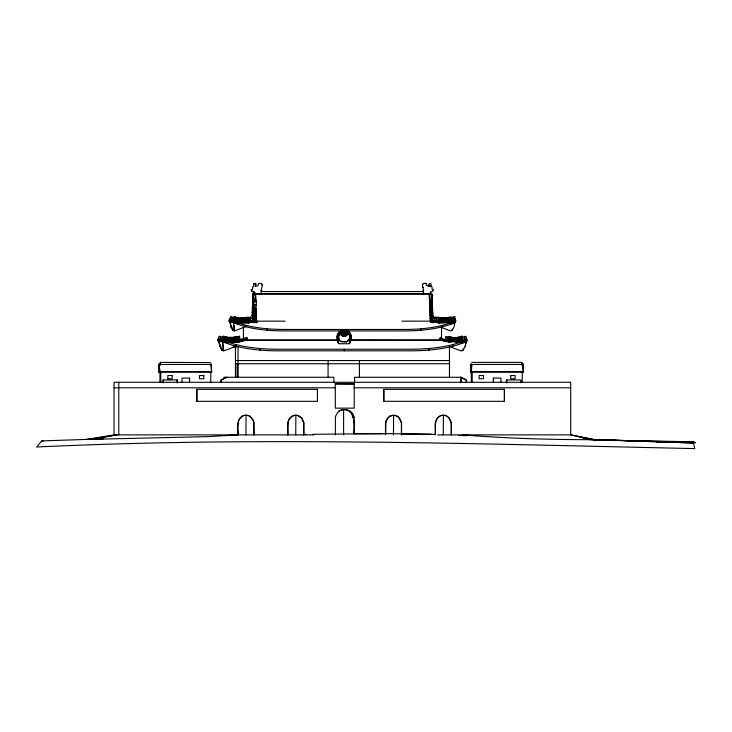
<?xml version="1.0" encoding="UTF-8"?>
<svg xmlns="http://www.w3.org/2000/svg" width="732" height="732" viewBox="0 0 732 732"><rect width="100%" height="100%" fill="white"/><g stroke="black" fill="none" stroke-linecap="round" stroke-linejoin="round"><path stroke-width="1.1" d="M354.215 383.852L354.224 408.145L335.293 408.145L335.283 383.852L354.261 383.925L335.283 383.852M254.59 320.149L255.889 319.692L256.658 320.323L256.831 322.62L254.095 322.62L255.001 322.29L254.553 320.415L255.001 322.29M254.727 321.705L256.319 321.028L256.831 322.29M430.608 322.327L433.344 322.656L432.438 322.327C433.17 320.772 430.791 320.515 430.617 321.741C430.709 324.532 430.215 311.85 430.526 321.019M432.438 322.327L432.264 320.442M432.447 321.741L432.2 321.064L433.161 321L433.344 322.656M252.613 301.804L252.723 297.622M253.51 301.566L253.629 297.622M252.732 297.842L252.833 293.999L253.766 293.596M431.981 297.869L432.081 294.026L431.175 294.026C428.046 288.966 429.894 303.936 429.702 305.601M252.485 305.573L252.604 301.566L253.977 301.566L253.913 298.208M439.118 318.036L439.035 320.296L439.282 318.017L441.671 318.1M252.22 312.518L252.348 308.895L254.233 308.886C251.991 304.375 254.763 278.535 255.807 301.794L253.071 301.794L252.851 293.99L252.952 297.833M252.915 309.563L252.732 313.863M255.578 294.218L255.322 293.596L255.807 301.566M429.382 293.569C429.748 295.417 434.232 292.013 432.2 297.869M252.073 315.675L252.211 312.253L253.116 312.253M443.702 320.387L443.812 318.118M224.321 338.687L224.431 336.409L223.05 336.015L222.848 338.266M435.86 319.097L435.952 317.203L434.543 316.929L434.314 319.738M251.927 318.603L252.064 315.391L252.97 315.391M471.747 365.195L471.783 364.518L471.82 365.195A73.42 2.562 90 0 1 471.289 372.195L471.381 382.296M455.084 337.562L454.965 339.831L453.382 339.804L453.602 337.543L456.137 337.626L456.027 339.895L454.435 339.868L454.654 337.608M457.802 339.858L457.921 337.598L456.439 337.58L456.219 339.84L459.202 339.84L459.321 337.58L457.839 337.553L457.619 339.813M239.007 320.36L239.126 318.091L237.772 317.679L237.552 319.921M222.528 339.41L222.656 337.141L221.192 336.72L220.954 338.971M446.868 339.657L447.042 336.83L445.632 336.564L445.449 338.44M448.725 339.172L448.844 337.287L447.435 337.031L447.252 338.907M210.349 362.541L160.354 362.395M436.116 320.223L436.354 317.413M443.18 320.424L443.382 318.164M452.843 339.831L453.053 337.562L455.752 337.498M222.638 339.428L222.867 337.178M232.364 319.454L232.593 317.203L234.066 317.615M431.77 320.753L438.541 322.428L448.981 322.327L454.535 320.826L454.407 319.939L448.917 321.421L438.596 321.531L430.718 319.481A1.052 0.705 -76.5 0 1 432.045 318.759M439.941 338.404L450.052 340.938L440.115 338.55L439.74 339.941L449.777 342.356M223.864 341.222L221.778 340.618L221.988 339.09A1.052 0.75 -73.8 0 1 222.894 338.074A1.052 0.75 -73.8 0 1 223.516 339.099L223.187 340.124L228.357 341.624M246.638 337.296A1.052 0.759 75.5 0 1 247.315 338.285L247.508 339.822L238.156 342.247L228.521 342.137L223.187 340.124M235.814 322.19L232.685 321.284L232.895 319.756A1.052 0.75 -73.8 0 1 233.801 318.74A1.052 0.75 -73.8 0 1 234.423 319.765L239.529 321.394L234.213 319.911L234.094 320.79L239.263 322.29L249.036 322.391L255.386 320.753M234.496 321.595L239.437 322.803L234.094 320.79M255.459 286.468L255.925 283.943L253.547 283.934L253.784 286.578L252.769 286.752L252.394 289.433L251.094 289.561L252.028 291.556M222.455 342.009L217.807 340.755L217.88 340.243L222.693 341.496M224.633 341.231L218.026 339.218A1.052 0.705 -74.9 0 1 219.225 338.349M218.063 340.252L218.008 339.364M233.728 322.547L229.07 321.293L229.299 319.756A1.052 0.705 -74.9 0 1 230.342 318.786M262.321 291.556L262.093 290.814L261.031 290.641L262.056 286.633A3.349 3.349 0 0 0 262.202 285.141A0.997 0.997 0 0 0 262.047 284.464A1.052 1.052 0 0 0 261.443 283.668A3.66 3.66 0 0 0 259.54 283.421A1.199 1.199 0 0 0 258.707 283.696A1.491 1.491 0 0 0 258.14 284.84L258.14 285.562L255.431 286.468M237.973 434.881C237.726 428.778 235.942 417.579 244.204 415.437M313.973 434.881L114.046 434.881L86.248 439.447L207.668 436.638L238.11 434.881C238.202 428.796 235.969 418.887 243.308 415.73M287.786 434.881C287.932 428.815 285.809 419.967 292.251 416.151M287.923 434.881L288.133 421.861M385.508 433.792L385.508 422.931L387.109 418.914M385.645 434.881L385.856 421.861M435.32 434.881C435.824 428.998 433.161 420.818 438.971 416.682M401.557 433.93L435.458 434.405L435.458 422.931L436.922 418.914M430.434 320.351L431.23 319.728L432.511 320.186M454.307 324.432L455.139 321.156L448.835 322.839L450.272 322.83M466.156 341.057L465.186 346.474L463.072 350.317L461.252 350.82A106.863 106.799 -90 0 1 450.555 346.803M465.186 346.474L466.403 340.096C448.149 347.59 428.128 349.274 408.575 349.237L280.164 349.237C260.683 349.274 240.727 347.581 222.555 340.096L223.681 350.82A106.863 106.799 -90 0 0 236.454 345.87M254.397 317.725L255.468 317.139L256.511 317.725M430.288 317.752L431.358 317.176L432.392 317.752M430.142 314.861L431.203 314.293L432.246 314.861M254.114 311.704L255.175 311.164L256.218 311.704M253.977 308.364L255.047 307.852L256.081 308.364M429.858 308.401L430.928 307.888L431.972 308.401M253.839 304.832L254.919 304.338L255.953 304.832M429.73 304.869L430.8 304.375L431.834 304.869M103.249 438.834L41.742 440.929L36.6 447.014C255.88 436.51 475.397 443.812 694.732 448.606L693.204 441.762L695.4 442.778L693.131 442.741M254.041 309.151L252.357 309.151L252.476 305.326L254.105 305.326C251.103 299.205 258.295 298.802 255.925 305.564M430.059 307.138C429.986 286.038 433.811 316.215 432.118 317.834M471.774 362.395L521.824 362.386L521.852 364.518M521.815 362.395L521.861 365.195M288.307 420.818L290.531 417.332L294.017 415.437M386.029 420.818L389.159 416.682M440.737 327.259L450.445 330.901L452.102 330.452L454.032 326.957L455.139 321.156C438.541 327.963 420.342 329.501 402.563 329.464L285.828 329.464C268.113 329.501 249.978 327.963 233.453 321.156L233.453 322.602C249.978 329.409 268.113 330.937 285.828 330.901L402.563 330.901C420.342 330.937 438.541 329.409 455.139 322.602L449.549 324.111M350.418 342.521L349.704 341.011L350.418 342.521L349.072 343.738L339.163 343.738L337.836 342.521L338.468 341.011L337.91 340.298A7.128 6.881 -7.4 0 1 340.618 330.901M337.836 342.521L338.468 341.011M461.252 350.82L461.645 350.317M340.252 341.295L346.739 341.725L349.054 339.868A5.673 5.472 -7.4 0 0 344.223 331.66A5.673 5.472 -7.4 0 0 339.236 339.868L341.149 341.844L346.758 341.844L349.072 339.987A5.673 5.472 -7.4 0 0 344.241 331.788L344.214 331.66M349.759 341.405L350.326 340.691A7.128 6.881 -7.4 0 0 346.08 330.608M387.567 418.082L389.973 416.151L392.663 415.282M437.379 418.082L439.786 416.151M350.372 342.128L349.072 343.738M226.435 377.273L220.817 380.164L220.817 382.141M339.035 410.734L340.142 410.195M429.657 283.504L428.623 284.382L429.245 286.468L427.799 285.727M389.836 416.151L393.606 415.245L393.459 434.881M439.648 416.151L440.655 415.73M244.57 327.085L234.478 330.901L232.822 330.452L230.9 326.957L229.793 321.156L233.517 322.162M228.283 343.345L222.555 341.679C240.727 349.164 260.683 350.857 280.164 350.82L408.575 350.82C428.128 350.857 448.149 349.173 466.403 341.679L460.263 343.345M292.974 415.73L294.941 415.282M440.508 415.73L441.552 415.437M457.143 337.498L458.516 337.077L458.717 339.319M460.099 336.619L458.717 337.031L458.827 339.309L460.291 338.861M460.739 336.445L462.112 336.034L462.313 338.276M446.026 318.036L447.389 317.642M447.591 317.606L448.963 317.212M450.967 316.654L449.594 317.048L449.732 319.326M454.535 320.826L448.981 322.327M450.967 322.062L455.588 320.817L455.853 321.321L454.416 321.33L454.343 320.826M450.235 322.318L455.78 320.817M451.415 322.336L438.505 322.94L432.521 321.504M453.273 321.833L455.139 321.33M448.908 341.871L460.263 341.762L465.799 340.243L465.671 339.355L460.181 340.838L449.86 340.947M460.099 342.256L467.117 340.737L466.897 339.2A1.052 0.705 74.9 0 0 466.037 338.193A1.052 0.705 74.9 0 0 465.47 339.218L465.671 339.355M465.259 341.24L467.117 340.737M256.337 319.591L248.779 321.494L256.319 319.445A1.052 0.759 75.5 0 0 254.919 318.722M252.988 321.687L248.294 322.775L238.659 322.666L234.496 321.458M248.294 322.904L254.379 321.54M247.142 338.431L237.873 340.828L247.343 338.431M239.895 340.911L236.784 341.716M247.453 339.319L238.12 341.725L228.311 341.624M238.422 341.972L245.742 340.096L338.01 340.096M238.037 339.886L242.457 338.825M99.726 438.093L116.232 434.881M341.268 409.819C354.681 407.175 355.313 425.246 353.638 433.774M254.297 293.093L253.446 293.605A97.146 3.395 -90 0 0 254.379 318.466M244.067 415.437L245.129 415.282M441.414 415.437L442.476 415.282M244.607 317.844L246.117 317.578M246.538 317.377L248.047 317.112M235.137 336.894L236.637 336.628M233.197 337.361L234.707 337.095M89.35 439.31L117.193 434.881M244.991 415.282L246.071 415.245L245.925 434.881M294.804 415.282L295.884 415.245L295.737 434.881M442.338 415.282L443.418 415.245L443.272 434.881M302.563 434.497L305.949 434.433M312.71 434.323L382.616 433.6M439.227 322.775L449.549 322.666M455.414 342.302L459.165 342.265M454.407 319.939L454.197 319.802A1.052 0.705 74.9 0 1 454.764 318.777A1.052 0.705 74.9 0 1 455.633 319.783L455.588 320.817M438.505 322.94L439.227 322.94M465.799 340.243L465.68 340.746M449.805 341.844L439.804 339.438M451.36 337.626L452.769 337.617M456.036 337.525L457.436 337.516M429.629 283.504L431.139 283.934L430.892 286.578L431.907 286.752L432.292 289.433M425.997 283.696L425.969 283.696A1.199 1.199 0 0 0 425.109 283.421A3.66 3.66 0 0 0 423.261 283.668L423.233 283.668A3.66 3.66 0 0 1 425.109 283.421L425.136 283.421A1.199 1.199 0 0 1 425.997 283.696A1.491 1.491 0 0 1 426.536 284.84L426.536 285.562L427.836 285.727M253.547 283.934L253.922 284.73M255.925 283.943L255.02 283.504M262.047 284.464L262.074 284.464A0.997 0.997 0 0 1 262.23 285.141L262.193 285.141M426.509 284.84L426.536 284.84A1.491 1.491 0 0 0 425.969 283.696M429.217 285.324L429.217 286.468M430.755 285.425L430.928 286.578M423.261 283.668A1.052 1.052 0 0 0 422.629 284.464A0.997 0.997 0 0 0 422.446 285.141A3.349 3.349 0 0 0 422.648 286.633L423.654 290.641L422.584 290.814L422.355 291.556M423.215 287.658L422.62 286.633M432.255 289.433L433.591 289.991L432.649 290.54L432.676 291.556L430.819 291.556L430.846 294.218M261.031 290.641L261.516 291.007M252.549 318.466A97.146 3.395 90 0 0 253.464 293.569L431.459 293.569A97.146 3.395 -90 0 0 432.374 318.466M253.464 294.227L252.833 293.999M254.901 294.218L429.803 294.218M255.825 301.163L255.431 297.219M429.602 301.2L429.84 309.178M431.432 301.2L431.487 293.633M429.593 301.602L429.995 305.354M431.423 301.602L432.319 301.602L432.438 305.601M431.834 304.933L431.807 312.28L432.713 312.28L433.005 318.63M431.541 305.354L432.447 305.354L432.566 309.178M253.839 304.896L254.37 312.244L253.464 312.244L253.601 315.666M255.797 308.437L256.2 312.509M430.132 308.474L430.114 315.702L431.175 315.702M431.962 308.474L431.953 315.419L432.859 315.419L433.005 318.338L432.1 318.338M430.123 308.922L429.977 312.546M431.67 308.922L432.575 308.922L432.713 312.546M253.967 308.437L254.388 311.777M430.27 311.814L431.066 311.201L431.825 311.814M256.2 312.244L255.843 309.554M254.526 314.897L254.105 311.777M254.516 315.391L253.611 315.391L253.757 318.594L256.493 318.594L256.081 314.897L256.493 318.31M256.346 315.391L255.935 311.777L256.337 315.666M430.123 315.419L430.325 312.857M254.681 317.798C252.714 316.691 254.709 312.729 256.365 314.824M256.227 317.798L256.831 322.62M251.918 318.31L252.824 318.31M254.818 320.973L254.663 318.31L253.757 318.31L253.913 321.293M430.27 318.338L430.425 321M430.709 320.442L430.617 321.741M254.535 321.156L285.16 321.156M401.905 321.156L430.26 321.156M244.57 326.207L245.742 326.207M441.533 340.096L350.399 340.096L441.533 340.197L445.751 341.112M245.742 340.197L339.09 340.197M235.466 360.547L449.466 360.547M235.466 363.74L449.466 363.74M211.136 364.454L159.311 364.454L159.311 363.767A72.816 2.544 -90 0 0 159.796 371.508L159.796 372.213A72.816 2.544 -90 0 1 159.302 364.472A72.816 2.544 -90 0 1 158.817 372.195L211.63 372.213L211.63 371.536A72.816 2.544 -90 0 1 211.136 363.795A72.816 2.544 90 0 1 211.063 365.25M471.033 364.454L522.858 364.454L522.858 363.767A72.816 2.544 -90 0 0 523.353 371.508L523.353 372.213L471.518 372.213A72.816 2.544 -90 0 1 471.024 364.472A72.816 2.544 -90 0 1 470.539 372.195L471.381 372.213M158.817 372.213L158.817 371.536L211.63 371.536M470.539 372.213L470.539 371.536A72.816 2.544 -90 0 0 471.033 363.795A72.816 2.544 90 0 0 471.518 371.508L523.353 371.536M172.212 375.562L167.82 375.562L167.848 378.773M510.735 375.562L515.127 375.562L515.099 378.773L510.735 378.773L510.762 375.562M223.708 377.273L333.774 377.273L333.966 382.141M189.496 378.096L189.496 382.415L189.524 378.096L181.984 378.096L182.012 382.415M493.45 378.096L493.45 382.415L493.423 378.096L500.963 378.096L500.926 382.415M167.82 378.773L172.212 378.773L172.185 375.562M114.046 387.795L335.613 387.795M353.867 387.795L570.704 387.795M317.404 389.351L317.45 401.319L196.798 401.319L196.798 389.351L317.45 389.351M504.43 389.351L383.778 389.351L383.778 401.319L504.43 401.319L504.43 389.351L504.385 401.319M352.211 417.258L354.096 417.258L354.096 433.719L385.645 433.747M253.675 421.861L254.022 434.881M298.5 415.73L301.63 418.082L303.835 422.931L303.835 434.881M398.666 417.332L401.557 422.931L401.557 434.881M448.478 417.332L451.37 422.931L451.37 434.881M437.59 434.881L570.704 434.881L594.146 439.685C550.373 439.722 506.562 438.431 462.926 434.881M41.742 440.929L43.353 440.938M235.42 318.091L236.921 318.1L237.131 320.36M241.908 318.182L240.407 318.182L240.508 320.451M225.785 337.598L228.695 337.644M230.068 337.662L231.568 337.662M233.243 337.681L231.742 337.681L231.843 339.941L233.444 339.941M228.997 337.708L230.498 337.708M232.685 321.284L234.231 321.293M229.07 321.293L230.507 321.302M221.778 340.618L223.315 340.627M217.807 340.755L219.243 340.764M227.753 342.137L228.521 342.137M443.244 318.017L444.644 318.036M444.928 318.045L446.319 318.063M441.954 318.045L443.354 318.063M239.327 321.394L248.981 321.494M238.659 322.803L249.063 322.913M238.074 340.828L228.421 340.719L223.306 339.236M228.283 341.762L238.87 341.871M384.867 433.628L431.075 434.213M627.571 440.646L694 441.762M656.851 442.119L659.12 442.155M693.048 442.201L627.168 440.646L693.103 442.997L589.416 439.539M594.457 439.776L628.367 440.646M593.67 439.767L627.974 440.646L589.47 439.475M592.984 439.593L594.732 439.639L579.104 436.977M589.708 439.484L591.996 439.557M443.272 415.245L444.351 415.282M393.459 415.245L394.539 415.282M295.737 415.245L296.817 415.282M245.925 415.245L247.004 415.282M458.991 435.421L466.851 435.76M233.197 346.648L236.317 347.169M444.205 415.282L445.276 415.437M394.392 415.282L396.369 415.73M296.67 415.282L297.741 415.437M246.858 415.282L248.834 415.73M582.214 437.736L587.714 438.752M589.91 439.163L592.106 439.566M593.945 439.685L570.704 434.881L570.704 382.278L114.046 382.278L114.046 434.881M434.442 321.623L436.354 322.08M444.388 340.224L451.058 341.835M440.463 339.941L446.511 341.396M229.272 319.902L233.664 321.092M229.143 320.79L233.956 322.034M229.793 321.293L233.517 322.3M220.57 340.655L222.62 341.204M217.88 340.243L222.501 341.496M229.793 321.156L230.9 325.52L232.822 329.016L234.478 329.464L234.478 330.901L233.453 321.156M218.529 340.096L220.762 346.794L221.86 348.734L223.681 349.237L223.04 346.794M218.529 341.679L220.762 348.368L221.86 350.317L223.681 350.82M233.453 322.602L238.659 324.111M222.171 339.227L224.212 339.822M221.97 339.227L224.01 339.822M225.419 340.929L227.332 341.478M445.138 415.437L447.865 416.682M395.326 415.437L398.052 416.682M297.604 415.437L301.767 418.082L303.835 422.931M247.791 415.437L249.694 416.151M430.892 293.175L431.459 294.255M446.035 415.73L449.302 418.082L451.37 422.931M460.611 377.273L466.238 380.164L466.238 382.141M397.092 416.151L400.102 418.914L401.557 422.931M249.557 416.151L252.567 418.914M250.371 416.682L253.501 420.818M337.791 342.128L339.163 343.738M234.478 329.464L234.121 329.016L234.121 330.452M338.523 341.405L337.964 340.691A7.128 6.881 -7.4 0 1 342.42 330.608M252.943 419.839L254.022 422.931M432.539 320.442L432.722 321.741M256.374 320.973L256.557 322.29M253.913 320.973L254.095 322.62M243.564 338.559L243.546 338.413A1.052 0.705 76.5 0 1 244.131 337.397M233.901 327.241L233.7 325.52L233.7 326.957M452.861 319.427L452.632 317.185L451.177 317.597L451.305 319.866M466.229 338.477L466.019 336.226L464.555 336.619L464.674 338.898M464.097 339.026L463.878 336.775L462.423 337.168L462.542 339.438M242.978 318.146L243.18 320.406M240.105 318.127L240.316 320.396M233.81 337.397L234.02 339.657M230.818 337.342L231.028 339.602M241.88 318.1L242.072 320.36M430.425 321.33L430.132 314.934L430.553 318.338M222.555 340.096L222.821 346.474M254.562 316.361L254.663 318.31M233.407 337.351L233.517 339.621M230.717 337.388L230.827 339.648M210.386 364.518L210.423 365.195M160.381 364.518L160.363 362.413L160.381 365.195M243.253 320.424L243.143 318.155L243.353 320.415L240.59 320.36L240.499 318.091L245.824 318.164L246.016 320.424L245.979 318.173L247.361 318.173L247.553 320.442L244.534 320.424L244.433 318.155M237.195 318.072L237.296 320.342M241.78 318.146L241.871 320.406M253.327 308.886L253.464 312.509M255.953 304.896L256.054 309.142M253.199 305.326L253.327 309.142M253.08 301.566L253.19 305.564M429.657 293.633L429.748 297.65M429.364 294.026L429.464 297.869M255.587 293.99L255.688 297.833M432.209 297.65L432.31 301.831M429.766 297.256L429.867 301.602M522.374 371.536L522.374 372.213A73.42 2.562 90 0 1 522.273 371.655M522.218 372.213L522.218 382.296M520.882 382.79L520.882 379.935L506.434 379.935L506.434 382.79M506.773 379.935L506.773 382.79M472.186 372.213L472.186 382.296M471.518 371.536L471.518 372.213M466.586 382.195L466.586 380.164L460.968 377.209L460.968 382.278M463.072 348.734L463.072 350.317M461.215 382.278L461.215 377.273L354.489 377.273L354.691 382.141M452.769 344.9L452.769 346.474M452.102 329.016L452.102 330.452M451.232 422.931L451.232 434.881M449.466 346.51L449.466 376.824M442.741 325.52L442.741 326.957M441.533 327.341L441.533 337.553M429.025 348.734L429.025 350.317M423.526 294.218L423.535 291.556L261.141 291.556L261.15 294.218M421.156 329.016L421.156 330.452M401.42 422.931L401.42 434.881M383.824 389.351L383.824 401.319M359.394 360.547L359.394 376.824M344.369 349.237L344.369 350.82M344.196 329.464L344.196 330.901M343.619 409.572L343.61 434.881M335.384 434.881L335.384 417.258A9.196 9.187 -90 0 1 344.745 409.572A9.196 9.187 -90 0 1 354.096 417.258M328.073 360.547L328.073 376.824M303.698 422.931L303.698 434.881M267.308 329.016L267.308 330.452M259.796 348.734L259.796 350.317M253.858 294.218L253.858 291.556L252 291.556L252 290.54M253.885 422.931L253.885 434.881M253.83 291.556L253.83 294.218M253.464 293.569L253.464 295.014M245.796 325.52L245.796 326.957M243.39 327.277L243.39 339.026M238.01 346.51L238.01 376.824M237.589 363.74L237.589 376.824M236.134 344.9L236.134 346.474M235.878 363.74L235.878 376.824M235.466 345.431L235.466 376.824M232.822 329.016L232.822 330.452M230.9 325.52L230.9 326.957M226.792 377.273L221.174 380.164L221.174 382.195M223.278 348.734L223.278 350.317M221.86 348.734L221.86 350.317M219.737 344.9L219.737 346.474M210.789 372.213L210.789 382.296M210.651 371.536L210.651 372.213A72.816 2.544 90 0 0 210.688 371.655M196.844 389.351L196.844 401.319M177.455 382.79L177.455 379.935L163.007 379.935L163.007 382.79M177.126 379.935L177.126 382.79M163.346 379.935L163.346 382.79M160.747 372.213L160.747 382.296M159.951 382.296L159.951 372.213A73.42 2.562 90 0 0 159.942 371.097M118.776 382.278L118.776 434.881M347.746 330.901A7.128 6.881 -7.4 0 1 350.28 340.298M339.255 339.987A5.673 5.472 -7.4 0 1 344.241 331.788M252.549 319.902A97.146 3.395 -90 0 0 253.437 296.057A97.146 3.395 90 0 0 253.638 301.145M253.894 316.974A97.146 3.395 -90 0 1 253.748 319.902M254.379 319.902A97.146 3.395 90 0 1 254.233 316.974M431.569 299.141A97.146 3.395 90 0 1 431.514 297.101M472.277 372.195A73.42 2.562 90 0 1 472.232 371.655M522.868 363.795A72.816 2.544 -90 0 1 522.666 367.327A72.816 2.544 90 0 0 522.868 364.472A72.816 2.544 90 0 0 523.353 372.195M522.41 371.655A72.816 2.544 90 0 1 522.374 372.195M210.88 372.195A73.42 2.562 -90 0 1 210.834 371.655M160.839 372.195A73.42 2.562 -90 0 1 160.793 371.655M211.63 372.195A72.816 2.544 90 0 1 211.136 364.472A72.816 2.544 90 0 1 211.1 365.213M159.311 363.795A72.816 2.544 90 0 1 158.817 371.508M440.975 337.415A1.052 0.705 -76.5 0 1 441.35 337.882M439.95 338.404A1.052 0.705 -76.5 0 1 440.792 337.379M449.878 340.801A1.052 0.714 -83.5 0 1 451.003 339.895M459.989 340.7A1.052 0.714 82.1 0 1 460.995 339.794M227.734 339.575A1.052 0.769 -81.5 0 1 228.622 340.581M245.824 337.772A1.052 0.759 75.5 0 1 246.236 337.296M237.04 339.675A1.052 0.769 83 0 1 238.056 340.682M438.614 321.385A1.052 0.714 -83.5 0 1 439.74 320.479M448.725 321.284A1.052 0.714 82.1 0 1 449.887 320.543M247.764 320.442A1.052 0.769 83 0 1 248.962 321.348M238.641 320.241A1.052 0.769 -81.5 0 1 239.538 321.247M451.333 318.813A1.052 0.75 73.8 0 1 452.037 319.783M432.026 316.8L432.127 321.156L432.036 316.215L432.026 316.8M255.596 316.837L255.843 321.192L255.596 316.251L255.596 316.837M343.326 335.97L343.299 336.619L342.283 336.262L342.247 335.238L343.29 334.945L343.976 335.796L343.326 335.97M442.155 318.136L442.046 320.396L442.32 318.118L444.873 318.164L444.772 320.424L440.463 320.406L440.664 318.136L442.155 318.136M446.657 318.109L446.557 320.369L444.965 320.369L445.175 318.109L446.657 318.109M448.066 318.054L447.957 320.314L446.374 320.323L446.575 318.054L448.066 318.054M449.823 318.072L449.723 320.332L448.13 320.342L448.332 318.072L449.823 318.072M226.453 336.958L226.344 339.227L224.87 338.815L225.072 336.564L226.453 336.958M228.027 337.379L227.917 339.657L226.444 339.245L226.655 336.995L228.027 337.379M345.037 334.917L344.324 335.796L345.037 336.619L346.026 336.299L346.053 335.247L345.037 334.917M453.428 337.553L453.309 339.813L451.726 339.794L451.946 337.534L453.428 337.553M461.078 337.617L460.959 339.886L459.376 339.858L459.595 337.598L461.078 337.617M235.576 317.048L235.457 319.326L234.002 318.887L234.222 316.636L235.576 317.048M237.571 317.633L237.452 319.911L235.997 319.463L236.216 317.221L237.571 317.633M220.506 336.555L220.369 338.825L218.804 338.385L219.033 336.144L220.506 336.555M231.907 317.038L231.779 319.308L230.214 318.868L230.443 316.627L231.907 317.038M438.779 317.349L438.624 320.186L437.022 319.902L437.288 317.093L438.779 317.349M440.701 317.816L440.536 320.653L438.944 320.369L439.209 317.551L440.701 317.816M450.079 336.711L449.896 339.547L448.304 339.236L448.588 336.427L450.079 336.711M451.983 337.214L451.809 340.041L450.217 339.73L450.5 336.921L451.983 337.214M343.518 333.627L343.198 334.652L344.104 334.002L345.037 334.625L344.726 333.6L345.614 332.914L344.461 332.914L344.132 331.907L343.784 332.914L342.594 332.914L343.518 333.627M340.911 334.487L340.728 335.055L341.771 335.036L342.118 334.121L341.222 333.554L340.316 334.085L340.911 334.487M347.023 333.499L346.08 334.085L346.41 335.046L347.48 335.091L347.892 334.121L347.023 333.499M450.967 317.633L449.503 318.045L449.64 320.323L451.196 319.884L450.967 317.633M454.773 316.599L453.318 317.011L453.447 319.289L455.002 318.841L454.773 316.599M462.212 337.205L460.757 337.589L460.876 339.868L462.432 339.456L462.212 337.205M239.556 336.217L238.147 336.5L238.312 339.337L239.822 339.026L239.556 336.217M237.744 336.711L236.335 337.004L236.509 339.831L238.01 339.52L237.744 336.711M250.509 317.13L249.118 317.386L249.264 320.223L250.756 319.939L250.509 317.13M248.724 317.597L247.325 317.853L247.48 320.689L248.972 320.406L248.724 317.597M229.134 337.388L227.734 337.406L227.844 339.675L229.345 339.648L229.134 337.388M232.117 337.37L229.409 337.37L229.528 339.63L232.328 339.63L232.117 337.37M234.807 337.333L232.41 337.415L232.52 339.685L236.582 339.584L236.372 337.324L234.972 337.342L235.082 339.602L234.807 337.333M203.835 375.562L199.443 375.562L199.47 378.773L203.835 378.773L203.807 375.562M483.504 375.562L479.121 375.562L479.121 378.773L483.504 378.773L483.477 375.562M240.215 318.109L238.833 318.109L238.925 320.378L240.407 320.378L240.215 318.109M244.836 318.2L243.454 318.2L243.546 320.47L245.028 320.47L244.836 318.2"/></g></svg>
